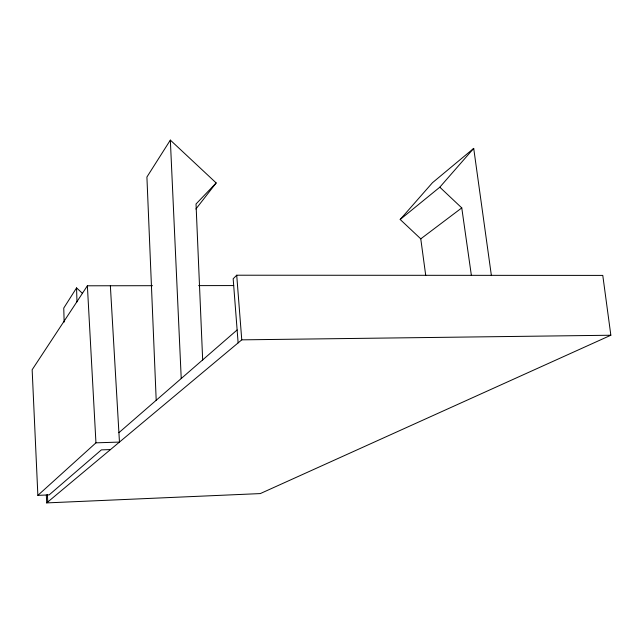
<?xml version="1.0" encoding="UTF-8"?>
<svg xmlns="http://www.w3.org/2000/svg" width="643" height="643" viewBox="0 0 643 643"><rect width="100%" height="100%" fill="white"/><g stroke="black" fill="none" stroke-linecap="round" stroke-linejoin="round"><path stroke-width="0.96" d="M82.425 293.329L76.557 287.903L63.761 308.069L64.147 322.111M195.882 209.039L216.177 182.95L170.339 140.102L146.909 177.026L156.201 400.276M152.487 285.693L87.376 285.797L32.15 369.749L37.865 495.367L49.157 494.893L101.385 449.875L110.5 449.57M425.738 275.501L420.771 238.85L400.187 219.496L439.812 187.193L473.714 148.388L491.397 275.622M400.187 219.496L432.474 182.708L473.714 148.388M216.177 182.95L196.027 203.992L202.674 360.072M46.328 494.941L46.698 502.898L260.302 493.583L610.85 335.236L602.78 275.405L236.72 275.212L233.168 278.773L238.127 342.888M37.865 495.367L95.952 442.834L119.461 442.079L110.363 285.757M118.915 432.675L237.122 329.955M46.698 502.898L241.76 339.85L610.85 335.236M420.771 238.85L461.77 207.906L439.812 187.193M198.623 285.621L233.731 285.564M461.77 207.906L471.359 275.3M236.72 275.212L241.76 339.85M87.376 285.797L95.952 442.834M47.429 494.788L47.767 502.006M170.339 140.102L181.23 378.526M76.557 287.903L76.975 301.905"/></g></svg>
